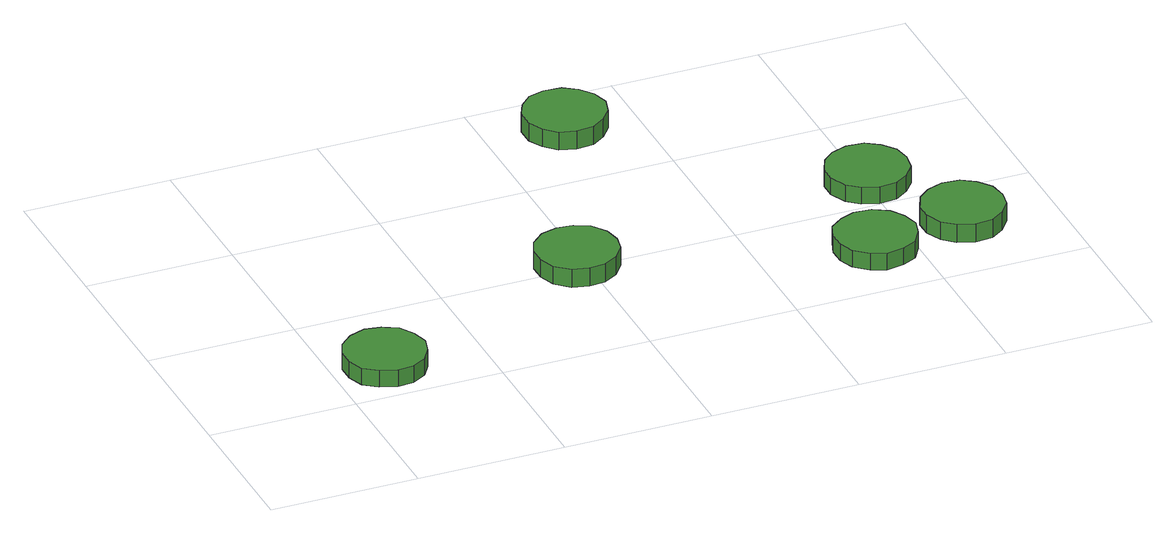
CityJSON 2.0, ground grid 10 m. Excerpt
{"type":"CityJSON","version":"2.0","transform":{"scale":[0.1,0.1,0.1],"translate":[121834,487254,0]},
"CityObjects":{
"tree1":{"type":"SolitaryVegetationObject","attributes":{"function":"something"},"geometry":[{"type":"MultiSurface","lod":"1","boundaries":[[[0,1,2,3,4,5,6,7,8,9,10,11,12,13,14]],[[15,16,17,18,19,20,21,22,23,24,25,26,27,28,29]],[[0,29,28,1]],[[1,28,27,2]],[[2,27,26,3]],[[3,26,25,4]],[[4,25,24,5]],[[5,24,23,6]],[[6,23,22,7]],[[7,22,21,8]],[[8,21,20,9]],[[9,20,19,10]],[[10,19,18,11]],[[11,18,17,12]],[[12,17,16,13]],[[13,16,15,14]],[[14,15,29,0]]]}]},
"tree2":{"type":"SolitaryVegetationObject","attributes":{"function":"something"},"geometry":[{"type":"MultiSurface","lod":"1","boundaries":[[[30,31,32,33,34,35,36,37,38,39,40,41,42,43,44]],[[45,46,47,48,49,50,51,52,53,54,55,56,57,58,59]],[[30,59,58,31]],[[31,58,57,32]],[[32,57,56,33]],[[33,56,55,34]],[[34,55,54,35]],[[35,54,53,36]],[[36,53,52,37]],[[37,52,51,38]],[[38,51,50,39]],[[39,50,49,40]],[[40,49,48,41]],[[41,48,47,42]],[[42,47,46,43]],[[43,46,45,44]],[[44,45,59,30]]]}]},
"tree3":{"type":"SolitaryVegetationObject","attributes":{"function":"something"},"geometry":[{"type":"MultiSurface","lod":"1","boundaries":[[[60,61,62,63,64,65,66,67,68,69,70,71,72,73,74]],[[75,76,77,78,79,80,81,82,83,84,85,86,87,88,89]],[[60,89,88,61]],[[61,88,87,62]],[[62,87,86,63]],[[63,86,85,64]],[[64,85,84,65]],[[65,84,83,66]],[[66,83,82,67]],[[67,82,81,68]],[[68,81,80,69]],[[69,80,79,70]],[[70,79,78,71]],[[71,78,77,72]],[[72,77,76,73]],[[73,76,75,74]],[[74,75,89,60]]]}]},
"tree4":{"type":"SolitaryVegetationObject","attributes":{"function":"something"},"geometry":[{"type":"MultiSurface","lod":"1","boundaries":[[[90,91,92,93,94,95,96,97,98,99,100,101,102,103,104]],[[105,106,107,108,109,110,111,112,113,114,115,116,117,118,119]],[[90,119,118,91]],[[91,118,117,92]],[[92,117,116,93]],[[93,116,115,94]],[[94,115,114,95]],[[95,114,113,96]],[[96,113,112,97]],[[97,112,111,98]],[[98,111,110,99]],[[99,110,109,100]],[[100,109,108,101]],[[101,108,107,102]],[[102,107,106,103]],[[103,106,105,104]],[[104,105,119,90]]]}]},
"tree5":{"type":"SolitaryVegetationObject","attributes":{"function":"something"},"geometry":[{"type":"MultiSurface","lod":"1","boundaries":[[[120,121,122,123,124,125,126,127,128,129,130,131,132,133,134]],[[135,136,137,138,139,140,141,142,143,144,145,146,147,148,149]],[[120,149,148,121]],[[121,148,147,122]],[[122,147,146,123]],[[123,146,145,124]],[[124,145,144,125]],[[125,144,143,126]],[[126,143,142,127]],[[127,142,141,128]],[[128,141,140,129]],[[129,140,139,130]],[[130,139,138,131]],[[131,138,137,132]],[[132,137,136,133]],[[133,136,135,134]],[[134,135,149,120]]]}]},
"tree6":{"type":"SolitaryVegetationObject","attributes":{"function":"something"},"geometry":[{"type":"MultiSurface","lod":"1","boundaries":[[[150,151,152,153,154,155,156,157,158,159,160,161,162,163,164]],[[165,166,167,168,169,170,171,172,173,174,175,176,177,178,179]],[[150,179,178,151]],[[151,178,177,152]],[[152,177,176,153]],[[153,176,175,154]],[[154,175,174,155]],[[155,174,173,156]],[[156,173,172,157]],[[157,172,171,158]],[[158,171,170,159]],[[159,170,169,160]],[[160,169,168,161]],[[161,168,167,162]],[[162,167,166,163]],[[163,166,165,164]],[[164,165,179,150]]]}]}
},
"vertices":[
[62,35,19],[59,46,19],[53,56,19],[43,61,19],[32,63,19],[21,59,19],[12,51,19],[8,41,19],[8,30,19],[12,19,19],[21,12,19],[32,8,19],[43,9,19],[53,15,19],[59,24,19],[59,24,7],[53,15,7],[43,9,7],[32,8,7],[21,12,7],[12,19,7],[8,30,7],[8,41,7],[12,51,7],[21,59,7],[32,63,7],[43,61,7],[53,56,7],[59,46,7],[62,35,7],
[221,103,20],[219,114,20],[212,124,20],[202,129,20],[191,130,20],[180,127,20],[171,119,20],[167,109,20],[167,98,20],[171,87,20],[180,79,20],[191,76,20],[202,77,20],[212,83,20],[219,92,20],[219,92,7],[212,83,7],[202,77,7],[191,76,7],[180,79,7],[171,87,7],[167,98,7],[167,109,7],[171,119,7],[180,127,7],[191,130,7],[202,129,7],[212,124,7],[219,114,7],[221,103,7],
[281,264,19],[278,275,19],[271,284,19],[262,290,19],[250,291,19],[239,288,19],[231,280,19],[226,270,19],[226,258,19],[231,248,19],[239,240,19],[250,237,19],[262,238,19],[271,244,19],[278,253,19],[278,253,6],[271,244,6],[262,238,6],[250,237,6],[239,240,6],[231,248,6],[226,258,6],[226,270,6],[231,280,6],[239,288,6],[250,291,6],[262,290,6],[271,284,6],[278,275,6],[281,264,6],
[402,50,19],[399,61,19],[393,70,19],[383,76,19],[371,77,19],[361,73,19],[352,66,19],[348,55,19],[348,44,19],[352,34,19],[361,26,19],[371,22,19],[383,24,19],[393,29,19],[399,39,19],[399,39,7],[393,29,7],[383,24,7],[371,22,7],[361,26,7],[352,34,7],[348,44,7],[348,55,7],[352,66,7],[361,73,7],[371,77,7],[383,76,7],[393,70,7],[399,61,7],[402,50,7],
[429,129,18],[427,140,18],[420,149,18],[411,155,18],[399,156,18],[388,152,18],[380,145,18],[375,134,18],[375,123,18],[380,112,18],[388,105,18],[399,101,18],[411,102,18],[420,108,18],[427,117,18],[427,117,6],[420,108,6],[411,102,6],[399,101,6],[388,105,6],[380,112,6],[375,123,6],[375,134,6],[380,145,6],[388,152,6],[399,156,6],[411,155,6],[420,149,6],[427,140,6],[429,129,6],
[466,61,19],[464,73,19],[457,82,19],[448,88,19],[436,89,19],[425,85,19],[417,78,19],[412,67,19],[412,56,19],[417,45,19],[425,38,19],[436,34,19],[448,35,19],[457,41,19],[464,50,19],[464,50,6],[457,41,6],[448,35,6],[436,34,6],[425,38,6],[417,45,6],[412,56,6],[412,67,6],[417,78,6],[425,85,6],[436,89,6],[448,88,6],[457,82,6],[464,73,6],[466,61,6]
]}
